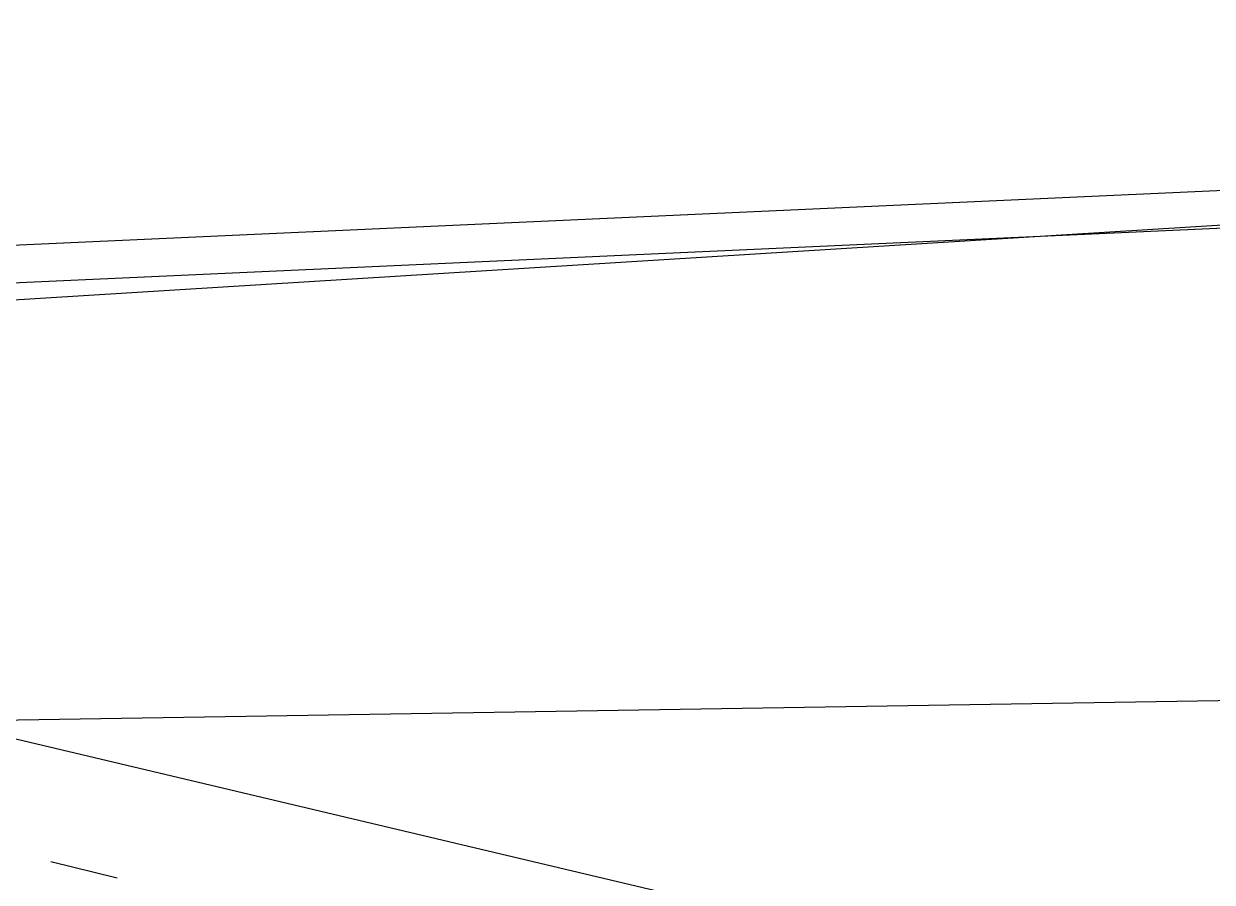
# Model space of a CAD drawing. Header units: feet. Extents: x -84 to 198, y -22 to 181.
# Drawn here: x 104.29 to 113.12, y 141.57 to 147.95 of the extents above; entities that cross this region are included whole.
import ezdxf

# ---------------------------------------------------------------- set-up
doc = ezdxf.new("R2010")
doc.units = ezdxf.units.FT
doc.layers.add('A-LINEA', color=7, linetype='CONTINUOUS')

msp = doc.modelspace()

# ---------------------------------------------------------------- linework, layer by layer
at = {"layer": 'A-LINEA'}
for p, q in [((137.3218, 147.95), (37.3544, 141.7506)), ((137.3218, 147.95), (37.3544, 141.7506)), ((137.2414, 147.8002), (39.8639, 143.3866)), ((137.2414, 147.8002), (39.8639, 143.3866)), ((137.0738, 147.512), (40.0569, 143.1148)), ((137.0738, 147.512), (40.0569, 143.1148)), ((134.895, 143.2722), (37.2384, 141.6899)), ((134.895, 143.2722), (37.2384, 141.6899)), ((102.4, 143.0711), (111.8533, 140.8311)), ((104.4933, 141.7244), (104.9867, 141.6044))]:
    msp.add_line(p, q, dxfattribs=at)

doc.saveas('drawing.dxf')
